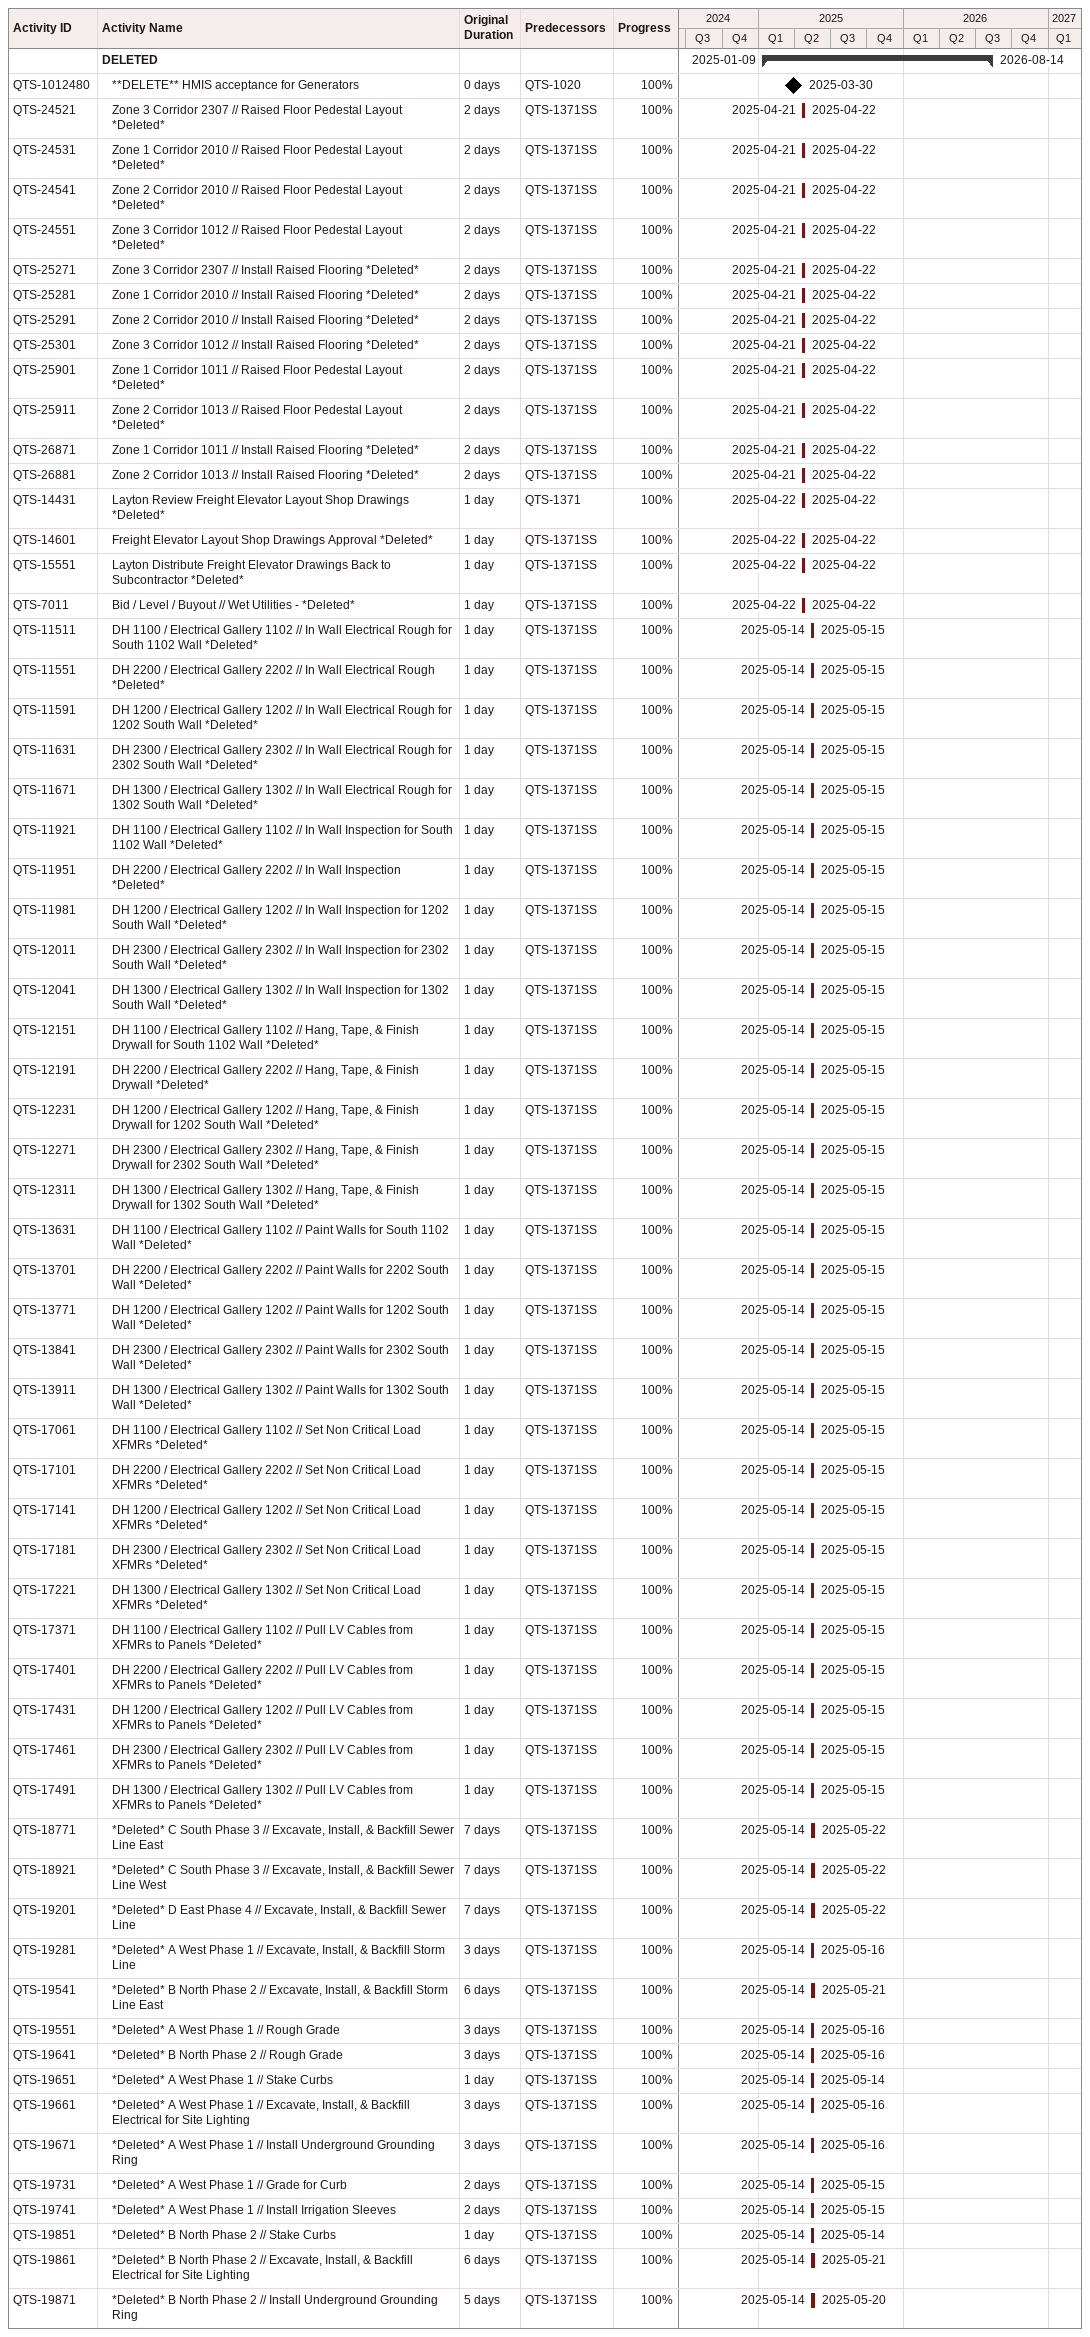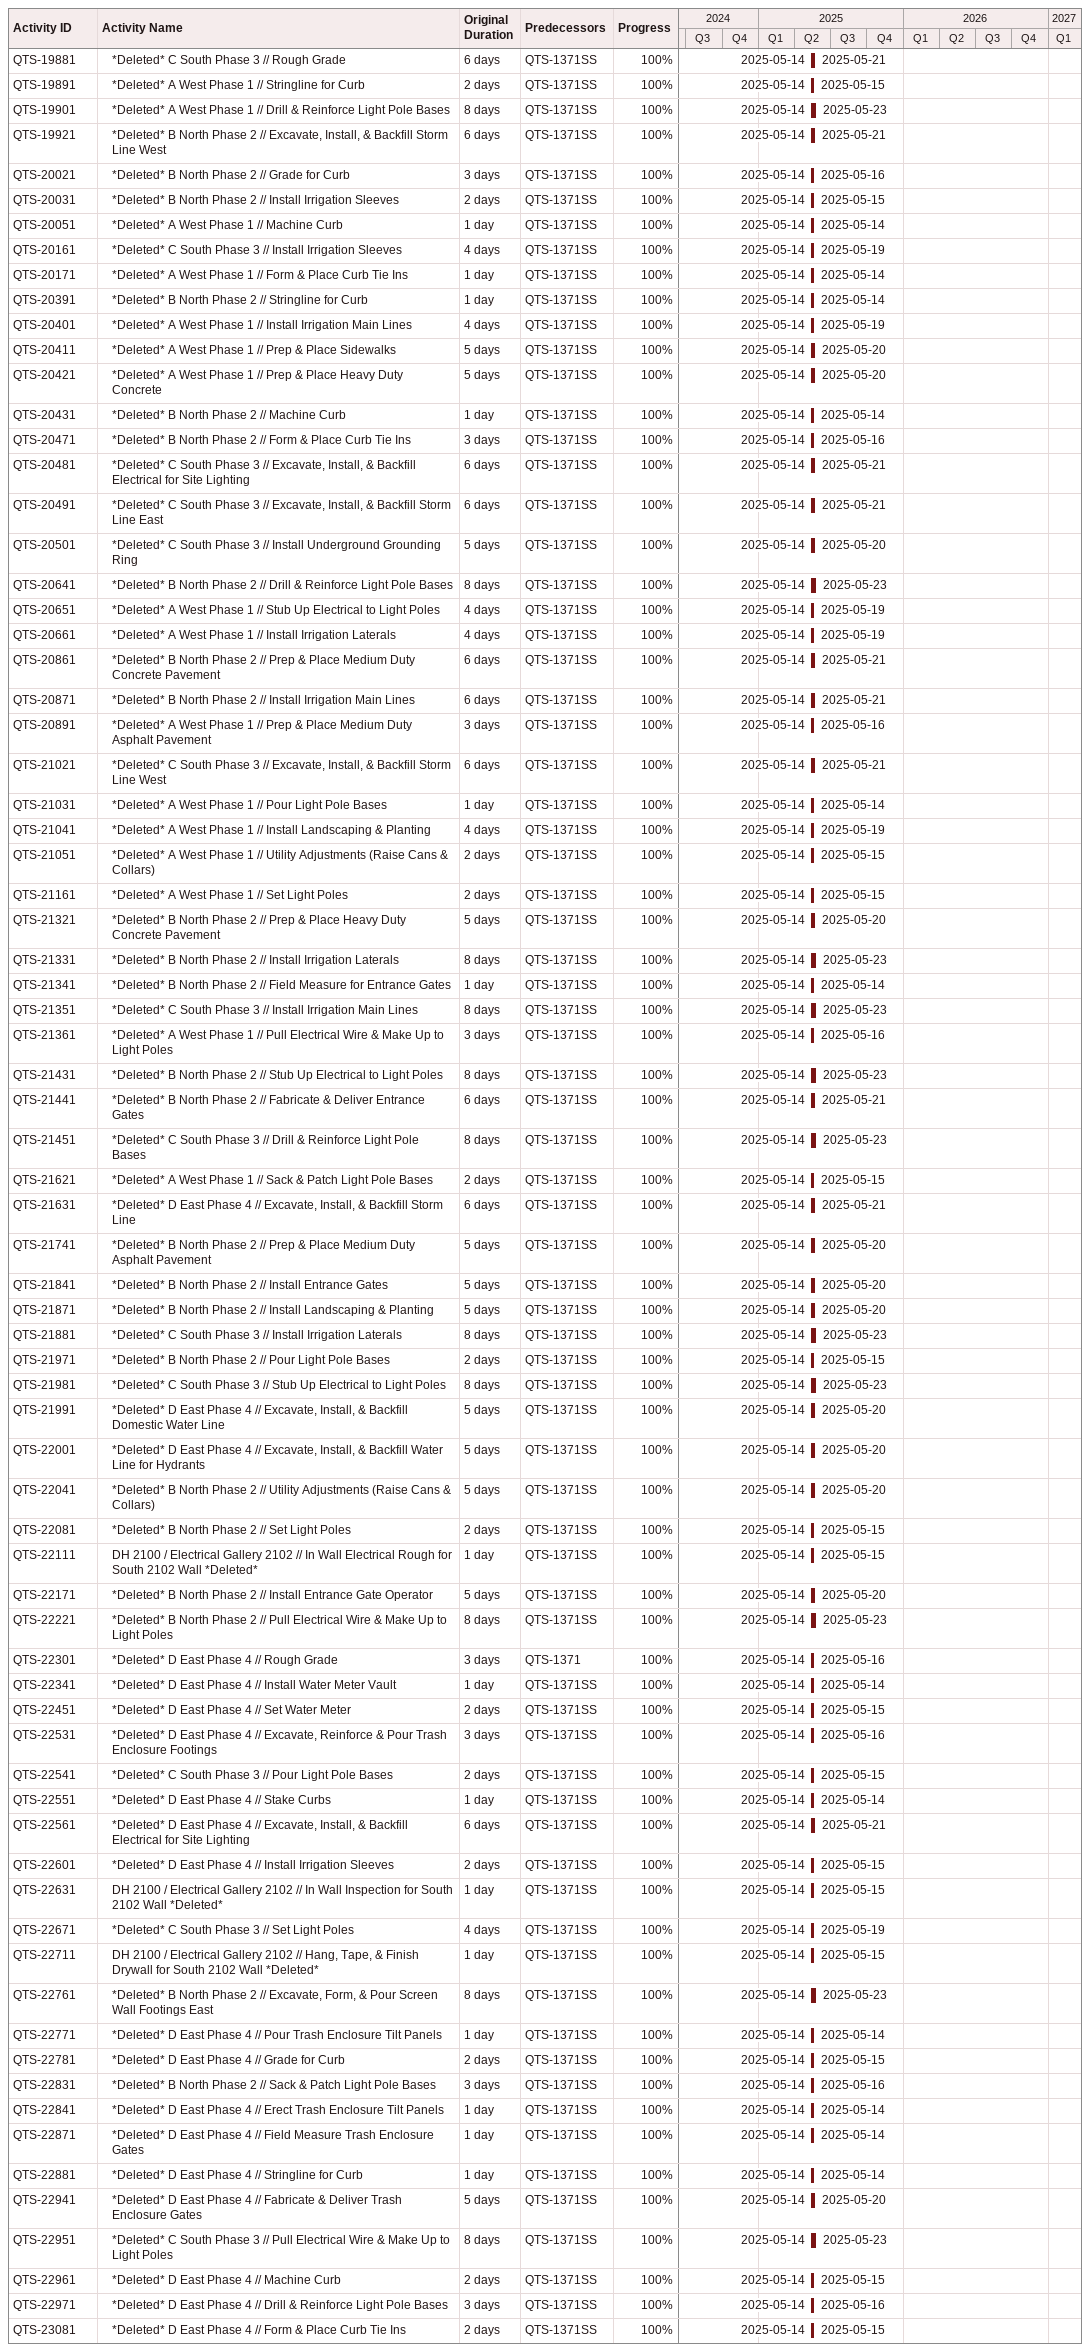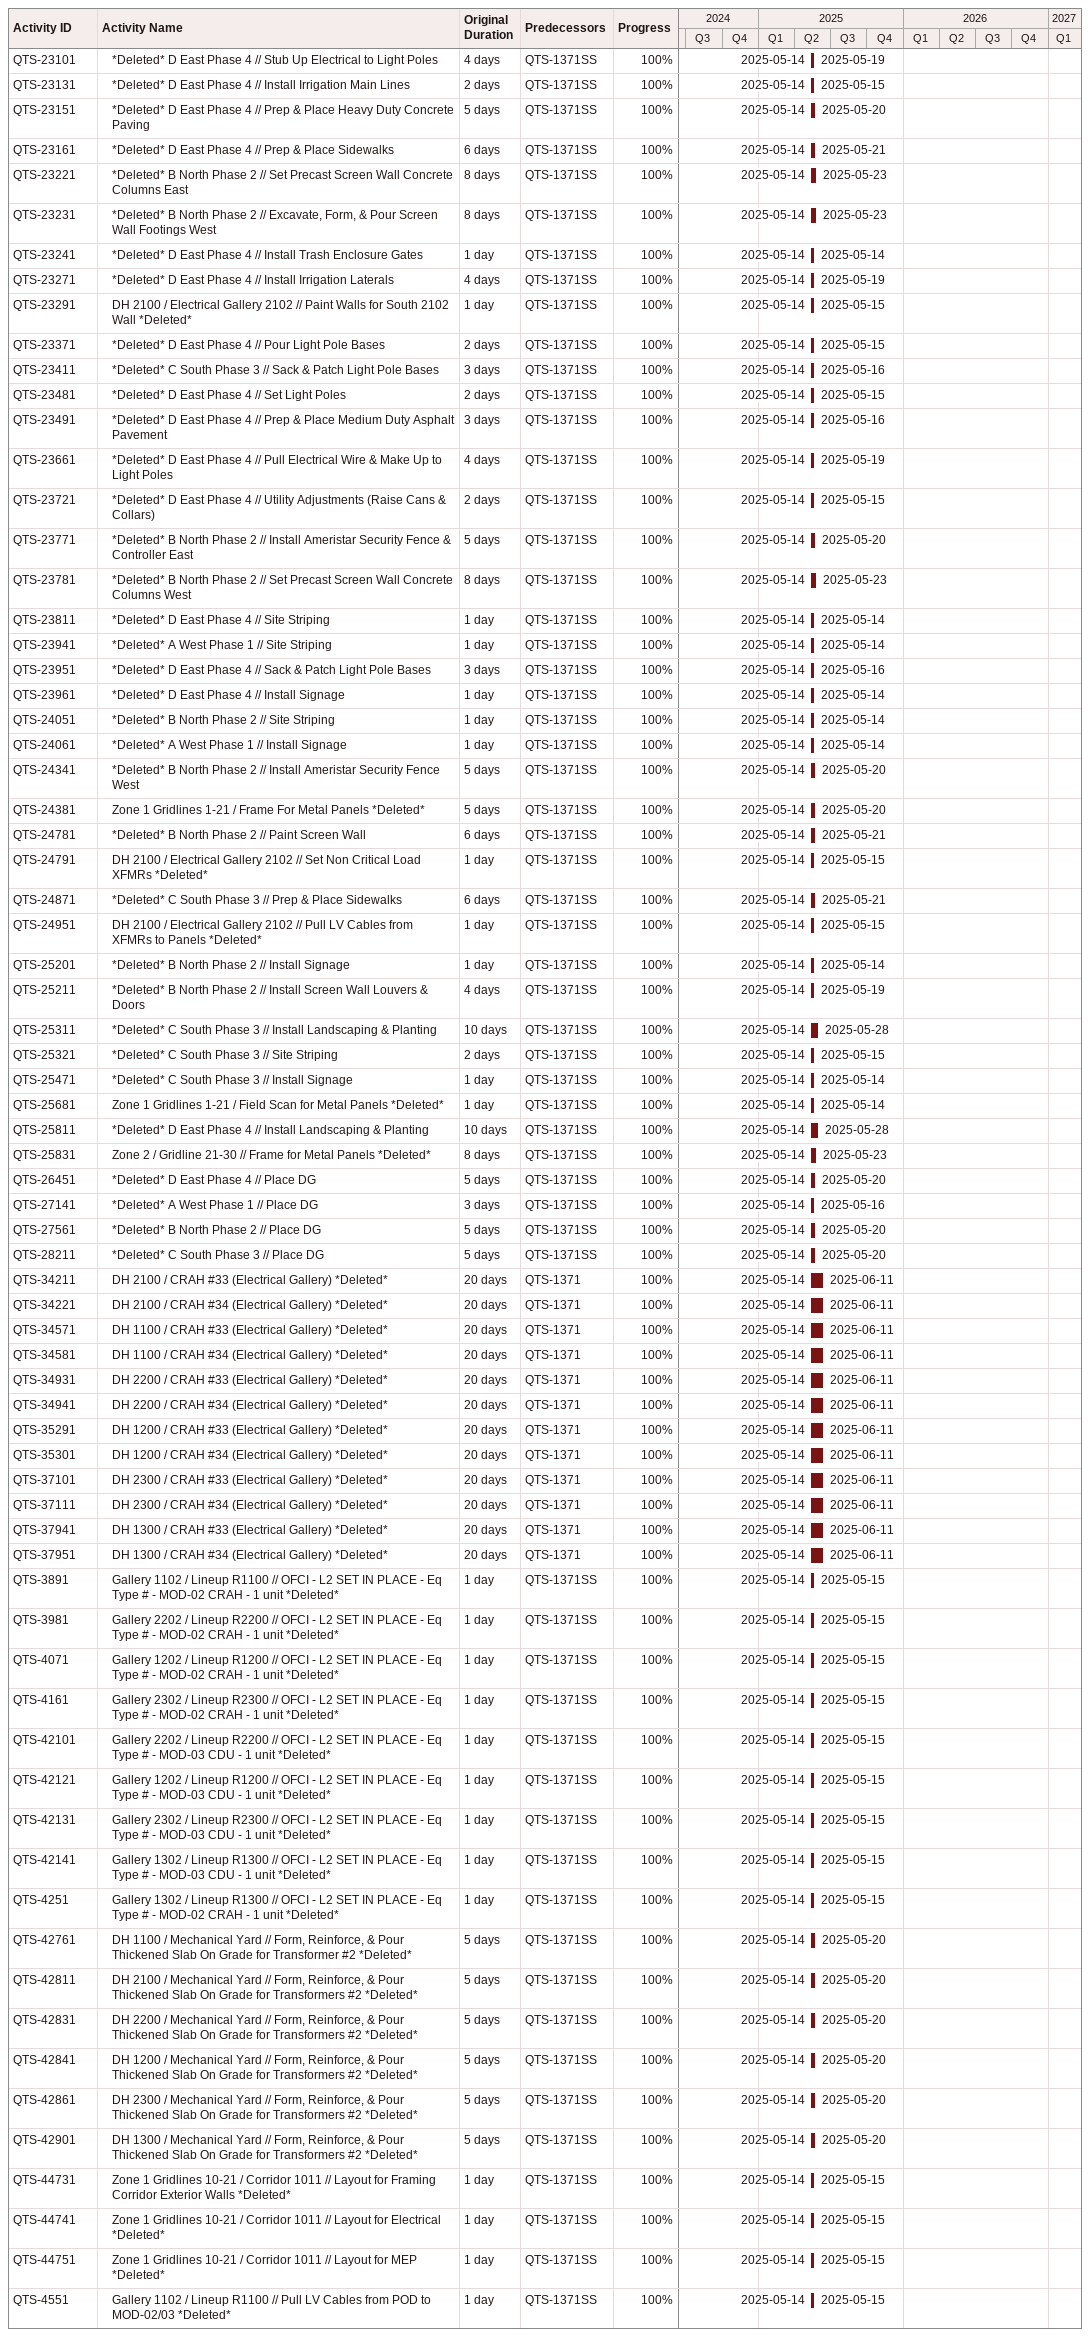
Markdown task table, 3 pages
| ID | Level | Task | Original duration | Start | Finish | Predecessors | % complete |
|---|---|---|---|---|---|---|---|
|  | 1 | **DELETED** |  | 2025-01-09 | 2026-08-14 |  |  |
| QTS-1012480 | 2 | **DELETE** HMIS acceptance for Generators | 0d | 2025-03-30 | 2025-03-30 | QTS-1020 | 100 |
| QTS-24521 | 2 | Zone 3 Corridor 2307 // Raised Floor Pedestal Layout *Deleted* | 2d | 2025-04-21 | 2025-04-22 | QTS-1371SS | 100 |
| QTS-24531 | 2 | Zone 1 Corridor 2010 // Raised Floor Pedestal Layout *Deleted* | 2d | 2025-04-21 | 2025-04-22 | QTS-1371SS | 100 |
| QTS-24541 | 2 | Zone 2 Corridor 2010 // Raised Floor Pedestal Layout *Deleted* | 2d | 2025-04-21 | 2025-04-22 | QTS-1371SS | 100 |
| QTS-24551 | 2 | Zone 3 Corridor 1012 // Raised Floor Pedestal Layout *Deleted* | 2d | 2025-04-21 | 2025-04-22 | QTS-1371SS | 100 |
| QTS-25271 | 2 | Zone 3 Corridor 2307 // Install Raised Flooring *Deleted* | 2d | 2025-04-21 | 2025-04-22 | QTS-1371SS | 100 |
| QTS-25281 | 2 | Zone 1 Corridor 2010 // Install Raised Flooring *Deleted* | 2d | 2025-04-21 | 2025-04-22 | QTS-1371SS | 100 |
| QTS-25291 | 2 | Zone 2 Corridor 2010 // Install Raised Flooring *Deleted* | 2d | 2025-04-21 | 2025-04-22 | QTS-1371SS | 100 |
| QTS-25301 | 2 | Zone 3 Corridor 1012 // Install Raised Flooring *Deleted* | 2d | 2025-04-21 | 2025-04-22 | QTS-1371SS | 100 |
| QTS-25901 | 2 | Zone 1 Corridor 1011 // Raised Floor Pedestal Layout *Deleted* | 2d | 2025-04-21 | 2025-04-22 | QTS-1371SS | 100 |
| QTS-25911 | 2 | Zone 2 Corridor 1013 // Raised Floor Pedestal Layout *Deleted* | 2d | 2025-04-21 | 2025-04-22 | QTS-1371SS | 100 |
| QTS-26871 | 2 | Zone 1 Corridor 1011 // Install Raised Flooring *Deleted* | 2d | 2025-04-21 | 2025-04-22 | QTS-1371SS | 100 |
| QTS-26881 | 2 | Zone 2 Corridor 1013 // Install Raised Flooring *Deleted* | 2d | 2025-04-21 | 2025-04-22 | QTS-1371SS | 100 |
| QTS-14431 | 2 | Layton Review Freight Elevator Layout Shop Drawings *Deleted* | 1d | 2025-04-22 | 2025-04-22 | QTS-1371 | 100 |
| QTS-14601 | 2 | Freight Elevator Layout Shop Drawings Approval *Deleted* | 1d | 2025-04-22 | 2025-04-22 | QTS-1371SS | 100 |
| QTS-15551 | 2 | Layton Distribute Freight Elevator Drawings Back to Subcontractor *Deleted* | 1d | 2025-04-22 | 2025-04-22 | QTS-1371SS | 100 |
| QTS-7011 | 2 | Bid / Level / Buyout // Wet Utilities - *Deleted* | 1d | 2025-04-22 | 2025-04-22 | QTS-1371SS | 100 |
| QTS-11511 | 2 | DH 1100 / Electrical Gallery 1102 // In Wall Electrical Rough for South 1102 Wall *Deleted* | 1d | 2025-05-14 | 2025-05-15 | QTS-1371SS | 100 |
| QTS-11551 | 2 | DH 2200 / Electrical Gallery 2202 // In Wall Electrical Rough *Deleted* | 1d | 2025-05-14 | 2025-05-15 | QTS-1371SS | 100 |
| QTS-11591 | 2 | DH 1200 / Electrical Gallery 1202 // In Wall Electrical Rough for 1202 South Wall *Deleted* | 1d | 2025-05-14 | 2025-05-15 | QTS-1371SS | 100 |
| QTS-11631 | 2 | DH 2300 / Electrical Gallery 2302 // In Wall Electrical Rough for 2302 South Wall *Deleted* | 1d | 2025-05-14 | 2025-05-15 | QTS-1371SS | 100 |
| QTS-11671 | 2 | DH 1300 / Electrical Gallery 1302 // In Wall Electrical Rough for 1302 South Wall *Deleted* | 1d | 2025-05-14 | 2025-05-15 | QTS-1371SS | 100 |
| QTS-11921 | 2 | DH 1100 / Electrical Gallery 1102 // In Wall Inspection for South 1102 Wall *Deleted* | 1d | 2025-05-14 | 2025-05-15 | QTS-1371SS | 100 |
| QTS-11951 | 2 | DH 2200 / Electrical Gallery 2202 // In Wall Inspection *Deleted* | 1d | 2025-05-14 | 2025-05-15 | QTS-1371SS | 100 |
| QTS-11981 | 2 | DH 1200 / Electrical Gallery 1202 // In Wall Inspection for 1202 South Wall *Deleted* | 1d | 2025-05-14 | 2025-05-15 | QTS-1371SS | 100 |
| QTS-12011 | 2 | DH 2300 / Electrical Gallery 2302 // In Wall Inspection for 2302 South Wall *Deleted* | 1d | 2025-05-14 | 2025-05-15 | QTS-1371SS | 100 |
| QTS-12041 | 2 | DH 1300 / Electrical Gallery 1302 // In Wall Inspection for 1302 South Wall *Deleted* | 1d | 2025-05-14 | 2025-05-15 | QTS-1371SS | 100 |
| QTS-12151 | 2 | DH 1100 / Electrical Gallery 1102 // Hang, Tape, & Finish Drywall for South 1102 Wall *Deleted* | 1d | 2025-05-14 | 2025-05-15 | QTS-1371SS | 100 |
| QTS-12191 | 2 | DH 2200 / Electrical Gallery 2202 // Hang, Tape, & Finish Drywall *Deleted* | 1d | 2025-05-14 | 2025-05-15 | QTS-1371SS | 100 |
| QTS-12231 | 2 | DH 1200 / Electrical Gallery 1202 // Hang, Tape, & Finish Drywall for 1202 South Wall *Deleted* | 1d | 2025-05-14 | 2025-05-15 | QTS-1371SS | 100 |
| QTS-12271 | 2 | DH 2300 / Electrical Gallery 2302 // Hang, Tape, & Finish Drywall for 2302 South Wall *Deleted* | 1d | 2025-05-14 | 2025-05-15 | QTS-1371SS | 100 |
| QTS-12311 | 2 | DH 1300 / Electrical Gallery 1302 // Hang, Tape, & Finish Drywall for 1302 South Wall *Deleted* | 1d | 2025-05-14 | 2025-05-15 | QTS-1371SS | 100 |
| QTS-13631 | 2 | DH 1100 / Electrical Gallery 1102 // Paint Walls for South 1102 Wall *Deleted* | 1d | 2025-05-14 | 2025-05-15 | QTS-1371SS | 100 |
| QTS-13701 | 2 | DH 2200 / Electrical Gallery 2202 // Paint Walls for 2202 South Wall *Deleted* | 1d | 2025-05-14 | 2025-05-15 | QTS-1371SS | 100 |
| QTS-13771 | 2 | DH 1200 / Electrical Gallery 1202 // Paint Walls for 1202 South Wall *Deleted* | 1d | 2025-05-14 | 2025-05-15 | QTS-1371SS | 100 |
| QTS-13841 | 2 | DH 2300 / Electrical Gallery 2302 // Paint Walls for 2302 South Wall *Deleted* | 1d | 2025-05-14 | 2025-05-15 | QTS-1371SS | 100 |
| QTS-13911 | 2 | DH 1300 / Electrical Gallery 1302 // Paint Walls for 1302 South Wall *Deleted* | 1d | 2025-05-14 | 2025-05-15 | QTS-1371SS | 100 |
| QTS-17061 | 2 | DH 1100 / Electrical Gallery 1102 // Set Non Critical Load XFMRs *Deleted* | 1d | 2025-05-14 | 2025-05-15 | QTS-1371SS | 100 |
| QTS-17101 | 2 | DH 2200 / Electrical Gallery 2202 // Set Non Critical Load XFMRs *Deleted* | 1d | 2025-05-14 | 2025-05-15 | QTS-1371SS | 100 |
| QTS-17141 | 2 | DH 1200 / Electrical Gallery 1202 // Set Non Critical Load XFMRs *Deleted* | 1d | 2025-05-14 | 2025-05-15 | QTS-1371SS | 100 |
| QTS-17181 | 2 | DH 2300 / Electrical Gallery 2302 // Set Non Critical Load XFMRs *Deleted* | 1d | 2025-05-14 | 2025-05-15 | QTS-1371SS | 100 |
| QTS-17221 | 2 | DH 1300 / Electrical Gallery 1302 // Set Non Critical Load XFMRs *Deleted* | 1d | 2025-05-14 | 2025-05-15 | QTS-1371SS | 100 |
| QTS-17371 | 2 | DH 1100 / Electrical Gallery 1102 // Pull LV Cables from XFMRs to Panels *Deleted* | 1d | 2025-05-14 | 2025-05-15 | QTS-1371SS | 100 |
| QTS-17401 | 2 | DH 2200 / Electrical Gallery 2202 // Pull LV Cables from XFMRs to Panels *Deleted* | 1d | 2025-05-14 | 2025-05-15 | QTS-1371SS | 100 |
| QTS-17431 | 2 | DH 1200 / Electrical Gallery 1202 // Pull LV Cables from XFMRs to Panels *Deleted* | 1d | 2025-05-14 | 2025-05-15 | QTS-1371SS | 100 |
| QTS-17461 | 2 | DH 2300 / Electrical Gallery 2302 // Pull LV Cables from XFMRs to Panels *Deleted* | 1d | 2025-05-14 | 2025-05-15 | QTS-1371SS | 100 |
| QTS-17491 | 2 | DH 1300 / Electrical Gallery 1302 // Pull LV Cables from XFMRs to Panels *Deleted* | 1d | 2025-05-14 | 2025-05-15 | QTS-1371SS | 100 |
| QTS-18771 | 2 | *Deleted* C South Phase 3 // Excavate, Install, & Backfill Sewer Line East | 7d | 2025-05-14 | 2025-05-22 | QTS-1371SS | 100 |
| QTS-18921 | 2 | *Deleted* C South Phase 3 // Excavate, Install, & Backfill Sewer Line West | 7d | 2025-05-14 | 2025-05-22 | QTS-1371SS | 100 |
| QTS-19201 | 2 | *Deleted* D East Phase 4 // Excavate, Install, & Backfill Sewer Line | 7d | 2025-05-14 | 2025-05-22 | QTS-1371SS | 100 |
| QTS-19281 | 2 | *Deleted* A West Phase 1 // Excavate, Install, & Backfill Storm Line | 3d | 2025-05-14 | 2025-05-16 | QTS-1371SS | 100 |
| QTS-19541 | 2 | *Deleted* B North Phase 2 // Excavate, Install, & Backfill Storm Line East | 6d | 2025-05-14 | 2025-05-21 | QTS-1371SS | 100 |
| QTS-19551 | 2 | *Deleted* A West Phase 1 // Rough Grade | 3d | 2025-05-14 | 2025-05-16 | QTS-1371SS | 100 |
| QTS-19641 | 2 | *Deleted* B North Phase 2 // Rough Grade | 3d | 2025-05-14 | 2025-05-16 | QTS-1371SS | 100 |
| QTS-19651 | 2 | *Deleted* A West Phase 1 // Stake Curbs | 1d | 2025-05-14 | 2025-05-14 | QTS-1371SS | 100 |
| QTS-19661 | 2 | *Deleted* A West Phase 1 // Excavate, Install, & Backfill Electrical for Site Lighting | 3d | 2025-05-14 | 2025-05-16 | QTS-1371SS | 100 |
| QTS-19671 | 2 | *Deleted* A West Phase 1 // Install Underground Grounding Ring | 3d | 2025-05-14 | 2025-05-16 | QTS-1371SS | 100 |
| QTS-19731 | 2 | *Deleted* A West Phase 1 // Grade for Curb | 2d | 2025-05-14 | 2025-05-15 | QTS-1371SS | 100 |
| QTS-19741 | 2 | *Deleted* A West Phase 1 // Install Irrigation Sleeves | 2d | 2025-05-14 | 2025-05-15 | QTS-1371SS | 100 |
| QTS-19851 | 2 | *Deleted* B North Phase 2 // Stake Curbs | 1d | 2025-05-14 | 2025-05-14 | QTS-1371SS | 100 |
| QTS-19861 | 2 | *Deleted* B North Phase 2 // Excavate, Install, & Backfill Electrical for Site Lighting | 6d | 2025-05-14 | 2025-05-21 | QTS-1371SS | 100 |
| QTS-19871 | 2 | *Deleted* B North Phase 2 // Install Underground Grounding Ring | 5d | 2025-05-14 | 2025-05-20 | QTS-1371SS | 100 |
| QTS-19881 | 2 | *Deleted* C South Phase 3 // Rough Grade | 6d | 2025-05-14 | 2025-05-21 | QTS-1371SS | 100 |
| QTS-19891 | 2 | *Deleted* A West Phase 1 // Stringline for Curb | 2d | 2025-05-14 | 2025-05-15 | QTS-1371SS | 100 |
| QTS-19901 | 2 | *Deleted* A West Phase 1 // Drill & Reinforce Light Pole Bases | 8d | 2025-05-14 | 2025-05-23 | QTS-1371SS | 100 |
| QTS-19921 | 2 | *Deleted* B North Phase 2 // Excavate, Install, & Backfill Storm Line West | 6d | 2025-05-14 | 2025-05-21 | QTS-1371SS | 100 |
| QTS-20021 | 2 | *Deleted* B North Phase 2 // Grade for Curb | 3d | 2025-05-14 | 2025-05-16 | QTS-1371SS | 100 |
| QTS-20031 | 2 | *Deleted* B North Phase 2 // Install Irrigation Sleeves | 2d | 2025-05-14 | 2025-05-15 | QTS-1371SS | 100 |
| QTS-20051 | 2 | *Deleted* A West Phase 1 // Machine Curb | 1d | 2025-05-14 | 2025-05-14 | QTS-1371SS | 100 |
| QTS-20161 | 2 | *Deleted* C South Phase 3 // Install Irrigation Sleeves | 4d | 2025-05-14 | 2025-05-19 | QTS-1371SS | 100 |
| QTS-20171 | 2 | *Deleted* A West Phase 1 // Form & Place Curb Tie Ins | 1d | 2025-05-14 | 2025-05-14 | QTS-1371SS | 100 |
| QTS-20391 | 2 | *Deleted* B North Phase 2 // Stringline for Curb | 1d | 2025-05-14 | 2025-05-14 | QTS-1371SS | 100 |
| QTS-20401 | 2 | *Deleted* A West Phase 1 // Install Irrigation Main Lines | 4d | 2025-05-14 | 2025-05-19 | QTS-1371SS | 100 |
| QTS-20411 | 2 | *Deleted* A West Phase 1 // Prep & Place Sidewalks | 5d | 2025-05-14 | 2025-05-20 | QTS-1371SS | 100 |
| QTS-20421 | 2 | *Deleted* A West Phase 1 // Prep & Place Heavy Duty Concrete | 5d | 2025-05-14 | 2025-05-20 | QTS-1371SS | 100 |
| QTS-20431 | 2 | *Deleted* B North Phase 2 // Machine Curb | 1d | 2025-05-14 | 2025-05-14 | QTS-1371SS | 100 |
| QTS-20471 | 2 | *Deleted* B North Phase 2 // Form & Place Curb Tie Ins | 3d | 2025-05-14 | 2025-05-16 | QTS-1371SS | 100 |
| QTS-20481 | 2 | *Deleted* C South Phase 3 // Excavate, Install, & Backfill Electrical for Site Lighting | 6d | 2025-05-14 | 2025-05-21 | QTS-1371SS | 100 |
| QTS-20491 | 2 | *Deleted* C South Phase 3 // Excavate, Install, & Backfill Storm Line East | 6d | 2025-05-14 | 2025-05-21 | QTS-1371SS | 100 |
| QTS-20501 | 2 | *Deleted* C South Phase 3 // Install Underground Grounding Ring | 5d | 2025-05-14 | 2025-05-20 | QTS-1371SS | 100 |
| QTS-20641 | 2 | *Deleted* B North Phase 2 // Drill & Reinforce Light Pole Bases | 8d | 2025-05-14 | 2025-05-23 | QTS-1371SS | 100 |
| QTS-20651 | 2 | *Deleted* A West Phase 1 // Stub Up Electrical to Light Poles | 4d | 2025-05-14 | 2025-05-19 | QTS-1371SS | 100 |
| QTS-20661 | 2 | *Deleted* A West Phase 1 // Install Irrigation Laterals | 4d | 2025-05-14 | 2025-05-19 | QTS-1371SS | 100 |
| QTS-20861 | 2 | *Deleted* B North Phase 2 // Prep & Place Medium Duty Concrete Pavement | 6d | 2025-05-14 | 2025-05-21 | QTS-1371SS | 100 |
| QTS-20871 | 2 | *Deleted* B North Phase 2 // Install Irrigation Main Lines | 6d | 2025-05-14 | 2025-05-21 | QTS-1371SS | 100 |
| QTS-20891 | 2 | *Deleted* A West Phase 1 // Prep & Place Medium Duty Asphalt Pavement | 3d | 2025-05-14 | 2025-05-16 | QTS-1371SS | 100 |
| QTS-21021 | 2 | *Deleted* C South Phase 3 // Excavate, Install, & Backfill Storm Line West | 6d | 2025-05-14 | 2025-05-21 | QTS-1371SS | 100 |
| QTS-21031 | 2 | *Deleted* A West Phase 1 // Pour Light Pole Bases | 1d | 2025-05-14 | 2025-05-14 | QTS-1371SS | 100 |
| QTS-21041 | 2 | *Deleted* A West Phase 1 // Install Landscaping & Planting | 4d | 2025-05-14 | 2025-05-19 | QTS-1371SS | 100 |
| QTS-21051 | 2 | *Deleted* A West Phase 1 // Utility Adjustments (Raise Cans & Collars) | 2d | 2025-05-14 | 2025-05-15 | QTS-1371SS | 100 |
| QTS-21161 | 2 | *Deleted* A West Phase 1 // Set Light Poles | 2d | 2025-05-14 | 2025-05-15 | QTS-1371SS | 100 |
| QTS-21321 | 2 | *Deleted* B North Phase 2 // Prep & Place Heavy Duty Concrete Pavement | 5d | 2025-05-14 | 2025-05-20 | QTS-1371SS | 100 |
| QTS-21331 | 2 | *Deleted* B North Phase 2 // Install Irrigation Laterals | 8d | 2025-05-14 | 2025-05-23 | QTS-1371SS | 100 |
| QTS-21341 | 2 | *Deleted* B North Phase 2 // Field Measure for Entrance Gates | 1d | 2025-05-14 | 2025-05-14 | QTS-1371SS | 100 |
| QTS-21351 | 2 | *Deleted* C South Phase 3 // Install Irrigation Main Lines | 8d | 2025-05-14 | 2025-05-23 | QTS-1371SS | 100 |
| QTS-21361 | 2 | *Deleted* A West Phase 1 // Pull Electrical Wire & Make Up to Light Poles | 3d | 2025-05-14 | 2025-05-16 | QTS-1371SS | 100 |
| QTS-21431 | 2 | *Deleted* B North Phase 2 // Stub Up Electrical to Light Poles | 8d | 2025-05-14 | 2025-05-23 | QTS-1371SS | 100 |
| QTS-21441 | 2 | *Deleted* B North Phase 2 // Fabricate & Deliver Entrance Gates | 6d | 2025-05-14 | 2025-05-21 | QTS-1371SS | 100 |
| QTS-21451 | 2 | *Deleted* C South Phase 3 // Drill & Reinforce Light Pole Bases | 8d | 2025-05-14 | 2025-05-23 | QTS-1371SS | 100 |
| QTS-21621 | 2 | *Deleted* A West Phase 1 // Sack & Patch Light Pole Bases | 2d | 2025-05-14 | 2025-05-15 | QTS-1371SS | 100 |
| QTS-21631 | 2 | *Deleted* D East Phase 4 // Excavate, Install, & Backfill Storm Line | 6d | 2025-05-14 | 2025-05-21 | QTS-1371SS | 100 |
| QTS-21741 | 2 | *Deleted* B North Phase 2 // Prep & Place Medium Duty Asphalt Pavement | 5d | 2025-05-14 | 2025-05-20 | QTS-1371SS | 100 |
| QTS-21841 | 2 | *Deleted* B North Phase 2 // Install Entrance Gates | 5d | 2025-05-14 | 2025-05-20 | QTS-1371SS | 100 |
| QTS-21871 | 2 | *Deleted* B North Phase 2 // Install Landscaping & Planting | 5d | 2025-05-14 | 2025-05-20 | QTS-1371SS | 100 |
| QTS-21881 | 2 | *Deleted* C South Phase 3 // Install Irrigation Laterals | 8d | 2025-05-14 | 2025-05-23 | QTS-1371SS | 100 |
| QTS-21971 | 2 | *Deleted* B North Phase 2 // Pour Light Pole Bases | 2d | 2025-05-14 | 2025-05-15 | QTS-1371SS | 100 |
| QTS-21981 | 2 | *Deleted* C South Phase 3 // Stub Up Electrical to Light Poles | 8d | 2025-05-14 | 2025-05-23 | QTS-1371SS | 100 |
| QTS-21991 | 2 | *Deleted* D East Phase 4 // Excavate, Install, & Backfill Domestic Water Line | 5d | 2025-05-14 | 2025-05-20 | QTS-1371SS | 100 |
| QTS-22001 | 2 | *Deleted* D East Phase 4 // Excavate, Install, & Backfill Water Line for Hydrants | 5d | 2025-05-14 | 2025-05-20 | QTS-1371SS | 100 |
| QTS-22041 | 2 | *Deleted* B North Phase 2 // Utility Adjustments (Raise Cans & Collars) | 5d | 2025-05-14 | 2025-05-20 | QTS-1371SS | 100 |
| QTS-22081 | 2 | *Deleted* B North Phase 2 // Set Light Poles | 2d | 2025-05-14 | 2025-05-15 | QTS-1371SS | 100 |
| QTS-22111 | 2 | DH 2100 / Electrical Gallery 2102 // In Wall Electrical Rough for South 2102 Wall *Deleted* | 1d | 2025-05-14 | 2025-05-15 | QTS-1371SS | 100 |
| QTS-22171 | 2 | *Deleted* B North Phase 2 // Install Entrance Gate Operator | 5d | 2025-05-14 | 2025-05-20 | QTS-1371SS | 100 |
| QTS-22221 | 2 | *Deleted* B North Phase 2 // Pull Electrical Wire & Make Up to Light Poles | 8d | 2025-05-14 | 2025-05-23 | QTS-1371SS | 100 |
| QTS-22301 | 2 | *Deleted* D East Phase 4 // Rough Grade | 3d | 2025-05-14 | 2025-05-16 | QTS-1371 | 100 |
| QTS-22341 | 2 | *Deleted* D East Phase 4 // Install Water Meter Vault | 1d | 2025-05-14 | 2025-05-14 | QTS-1371SS | 100 |
| QTS-22451 | 2 | *Deleted* D East Phase 4 // Set Water Meter | 2d | 2025-05-14 | 2025-05-15 | QTS-1371SS | 100 |
| QTS-22531 | 2 | *Deleted* D East Phase 4 // Excavate, Reinforce & Pour Trash Enclosure Footings | 3d | 2025-05-14 | 2025-05-16 | QTS-1371SS | 100 |
| QTS-22541 | 2 | *Deleted* C South Phase 3 // Pour Light Pole Bases | 2d | 2025-05-14 | 2025-05-15 | QTS-1371SS | 100 |
| QTS-22551 | 2 | *Deleted* D East Phase 4 // Stake Curbs | 1d | 2025-05-14 | 2025-05-14 | QTS-1371SS | 100 |
| QTS-22561 | 2 | *Deleted* D East Phase 4 // Excavate, Install, & Backfill Electrical for Site Lighting | 6d | 2025-05-14 | 2025-05-21 | QTS-1371SS | 100 |
| QTS-22601 | 2 | *Deleted* D East Phase 4 // Install Irrigation Sleeves | 2d | 2025-05-14 | 2025-05-15 | QTS-1371SS | 100 |
| QTS-22631 | 2 | DH 2100 / Electrical Gallery 2102 // In Wall Inspection for South 2102 Wall *Deleted* | 1d | 2025-05-14 | 2025-05-15 | QTS-1371SS | 100 |
| QTS-22671 | 2 | *Deleted* C South Phase 3 // Set Light Poles | 4d | 2025-05-14 | 2025-05-19 | QTS-1371SS | 100 |
| QTS-22711 | 2 | DH 2100 / Electrical Gallery 2102 // Hang, Tape, & Finish Drywall for South 2102 Wall *Deleted* | 1d | 2025-05-14 | 2025-05-15 | QTS-1371SS | 100 |
| QTS-22761 | 2 | *Deleted* B North Phase 2 // Excavate, Form, & Pour Screen Wall Footings East | 8d | 2025-05-14 | 2025-05-23 | QTS-1371SS | 100 |
| QTS-22771 | 2 | *Deleted* D East Phase 4 // Pour Trash Enclosure Tilt Panels | 1d | 2025-05-14 | 2025-05-14 | QTS-1371SS | 100 |
| QTS-22781 | 2 | *Deleted* D East Phase 4 // Grade for Curb | 2d | 2025-05-14 | 2025-05-15 | QTS-1371SS | 100 |
| QTS-22831 | 2 | *Deleted* B North Phase 2 // Sack & Patch Light Pole Bases | 3d | 2025-05-14 | 2025-05-16 | QTS-1371SS | 100 |
| QTS-22841 | 2 | *Deleted* D East Phase 4 // Erect Trash Enclosure Tilt Panels | 1d | 2025-05-14 | 2025-05-14 | QTS-1371SS | 100 |
| QTS-22871 | 2 | *Deleted* D East Phase 4 // Field Measure Trash Enclosure Gates | 1d | 2025-05-14 | 2025-05-14 | QTS-1371SS | 100 |
| QTS-22881 | 2 | *Deleted* D East Phase 4 // Stringline for Curb | 1d | 2025-05-14 | 2025-05-14 | QTS-1371SS | 100 |
| QTS-22941 | 2 | *Deleted* D East Phase 4 // Fabricate & Deliver Trash Enclosure Gates | 5d | 2025-05-14 | 2025-05-20 | QTS-1371SS | 100 |
| QTS-22951 | 2 | *Deleted* C South Phase 3 // Pull Electrical Wire & Make Up to Light Poles | 8d | 2025-05-14 | 2025-05-23 | QTS-1371SS | 100 |
| QTS-22961 | 2 | *Deleted* D East Phase 4 // Machine Curb | 2d | 2025-05-14 | 2025-05-15 | QTS-1371SS | 100 |
| QTS-22971 | 2 | *Deleted* D East Phase 4 // Drill & Reinforce Light Pole Bases | 3d | 2025-05-14 | 2025-05-16 | QTS-1371SS | 100 |
| QTS-23081 | 2 | *Deleted* D East Phase 4 // Form & Place Curb Tie Ins | 2d | 2025-05-14 | 2025-05-15 | QTS-1371SS | 100 |
| QTS-23101 | 2 | *Deleted* D East Phase 4 // Stub Up Electrical to Light Poles | 4d | 2025-05-14 | 2025-05-19 | QTS-1371SS | 100 |
| QTS-23131 | 2 | *Deleted* D East Phase 4 // Install Irrigation Main Lines | 2d | 2025-05-14 | 2025-05-15 | QTS-1371SS | 100 |
| QTS-23151 | 2 | *Deleted* D East Phase 4 // Prep & Place Heavy Duty Concrete Paving | 5d | 2025-05-14 | 2025-05-20 | QTS-1371SS | 100 |
| QTS-23161 | 2 | *Deleted* D East Phase 4 // Prep & Place Sidewalks | 6d | 2025-05-14 | 2025-05-21 | QTS-1371SS | 100 |
| QTS-23221 | 2 | *Deleted* B North Phase 2 // Set Precast Screen Wall Concrete Columns East | 8d | 2025-05-14 | 2025-05-23 | QTS-1371SS | 100 |
| QTS-23231 | 2 | *Deleted* B North Phase 2 // Excavate, Form, & Pour Screen Wall Footings West | 8d | 2025-05-14 | 2025-05-23 | QTS-1371SS | 100 |
| QTS-23241 | 2 | *Deleted* D East Phase 4 // Install Trash Enclosure Gates | 1d | 2025-05-14 | 2025-05-14 | QTS-1371SS | 100 |
| QTS-23271 | 2 | *Deleted* D East Phase 4 // Install Irrigation Laterals | 4d | 2025-05-14 | 2025-05-19 | QTS-1371SS | 100 |
| QTS-23291 | 2 | DH 2100 / Electrical Gallery 2102 // Paint Walls for South 2102 Wall *Deleted* | 1d | 2025-05-14 | 2025-05-15 | QTS-1371SS | 100 |
| QTS-23371 | 2 | *Deleted* D East Phase 4 // Pour Light Pole Bases | 2d | 2025-05-14 | 2025-05-15 | QTS-1371SS | 100 |
| QTS-23411 | 2 | *Deleted* C South Phase 3 // Sack & Patch Light Pole Bases | 3d | 2025-05-14 | 2025-05-16 | QTS-1371SS | 100 |
| QTS-23481 | 2 | *Deleted* D East Phase 4 // Set Light Poles | 2d | 2025-05-14 | 2025-05-15 | QTS-1371SS | 100 |
| QTS-23491 | 2 | *Deleted* D East Phase 4 // Prep & Place Medium Duty Asphalt Pavement | 3d | 2025-05-14 | 2025-05-16 | QTS-1371SS | 100 |
| QTS-23661 | 2 | *Deleted* D East Phase 4 // Pull Electrical Wire & Make Up to Light Poles | 4d | 2025-05-14 | 2025-05-19 | QTS-1371SS | 100 |
| QTS-23721 | 2 | *Deleted* D East Phase 4 // Utility Adjustments (Raise Cans & Collars) | 2d | 2025-05-14 | 2025-05-15 | QTS-1371SS | 100 |
| QTS-23771 | 2 | *Deleted* B North Phase 2 // Install Ameristar Security Fence & Controller East | 5d | 2025-05-14 | 2025-05-20 | QTS-1371SS | 100 |
| QTS-23781 | 2 | *Deleted* B North Phase 2 // Set Precast Screen Wall Concrete Columns West | 8d | 2025-05-14 | 2025-05-23 | QTS-1371SS | 100 |
| QTS-23811 | 2 | *Deleted* D East Phase 4 // Site Striping | 1d | 2025-05-14 | 2025-05-14 | QTS-1371SS | 100 |
| QTS-23941 | 2 | *Deleted* A West Phase 1 // Site Striping | 1d | 2025-05-14 | 2025-05-14 | QTS-1371SS | 100 |
| QTS-23951 | 2 | *Deleted* D East Phase 4 // Sack & Patch Light Pole Bases | 3d | 2025-05-14 | 2025-05-16 | QTS-1371SS | 100 |
| QTS-23961 | 2 | *Deleted* D East Phase 4 // Install Signage | 1d | 2025-05-14 | 2025-05-14 | QTS-1371SS | 100 |
| QTS-24051 | 2 | *Deleted* B North Phase 2 // Site Striping | 1d | 2025-05-14 | 2025-05-14 | QTS-1371SS | 100 |
| QTS-24061 | 2 | *Deleted* A West Phase 1 // Install Signage | 1d | 2025-05-14 | 2025-05-14 | QTS-1371SS | 100 |
| QTS-24341 | 2 | *Deleted* B North Phase 2 // Install Ameristar Security Fence West | 5d | 2025-05-14 | 2025-05-20 | QTS-1371SS | 100 |
| QTS-24381 | 2 | Zone 1 Gridlines 1-21 / Frame For Metal Panels *Deleted* | 5d | 2025-05-14 | 2025-05-20 | QTS-1371SS | 100 |
| QTS-24781 | 2 | *Deleted* B North Phase 2 // Paint Screen Wall | 6d | 2025-05-14 | 2025-05-21 | QTS-1371SS | 100 |
| QTS-24791 | 2 | DH 2100 / Electrical Gallery 2102 // Set Non Critical Load XFMRs *Deleted* | 1d | 2025-05-14 | 2025-05-15 | QTS-1371SS | 100 |
| QTS-24871 | 2 | *Deleted* C South Phase 3 // Prep & Place Sidewalks | 6d | 2025-05-14 | 2025-05-21 | QTS-1371SS | 100 |
| QTS-24951 | 2 | DH 2100 / Electrical Gallery 2102 // Pull LV Cables from XFMRs to Panels *Deleted* | 1d | 2025-05-14 | 2025-05-15 | QTS-1371SS | 100 |
| QTS-25201 | 2 | *Deleted* B North Phase 2 // Install Signage | 1d | 2025-05-14 | 2025-05-14 | QTS-1371SS | 100 |
| QTS-25211 | 2 | *Deleted* B North Phase 2 // Install Screen Wall Louvers & Doors | 4d | 2025-05-14 | 2025-05-19 | QTS-1371SS | 100 |
| QTS-25311 | 2 | *Deleted* C South Phase 3 // Install Landscaping & Planting | 10d | 2025-05-14 | 2025-05-28 | QTS-1371SS | 100 |
| QTS-25321 | 2 | *Deleted* C South Phase 3 // Site Striping | 2d | 2025-05-14 | 2025-05-15 | QTS-1371SS | 100 |
| QTS-25471 | 2 | *Deleted* C South Phase 3 // Install Signage | 1d | 2025-05-14 | 2025-05-14 | QTS-1371SS | 100 |
| QTS-25681 | 2 | Zone 1 Gridlines 1-21 / Field Scan for Metal Panels *Deleted* | 1d | 2025-05-14 | 2025-05-14 | QTS-1371SS | 100 |
| QTS-25811 | 2 | *Deleted* D East Phase 4 // Install Landscaping & Planting | 10d | 2025-05-14 | 2025-05-28 | QTS-1371SS | 100 |
| QTS-25831 | 2 | Zone 2 / Gridline 21-30 // Frame for Metal Panels *Deleted* | 8d | 2025-05-14 | 2025-05-23 | QTS-1371SS | 100 |
| QTS-26451 | 2 | *Deleted* D East Phase 4 // Place DG | 5d | 2025-05-14 | 2025-05-20 | QTS-1371SS | 100 |
| QTS-27141 | 2 | *Deleted* A West Phase 1 // Place DG | 3d | 2025-05-14 | 2025-05-16 | QTS-1371SS | 100 |
| QTS-27561 | 2 | *Deleted* B North Phase 2 // Place DG | 5d | 2025-05-14 | 2025-05-20 | QTS-1371SS | 100 |
| QTS-28211 | 2 | *Deleted* C South Phase 3 // Place DG | 5d | 2025-05-14 | 2025-05-20 | QTS-1371SS | 100 |
| QTS-34211 | 2 | DH 2100 / CRAH #33 (Electrical Gallery) *Deleted* | 20d | 2025-05-14 | 2025-06-11 | QTS-1371 | 100 |
| QTS-34221 | 2 | DH 2100 / CRAH #34 (Electrical Gallery) *Deleted* | 20d | 2025-05-14 | 2025-06-11 | QTS-1371 | 100 |
| QTS-34571 | 2 | DH 1100 / CRAH #33 (Electrical Gallery) *Deleted* | 20d | 2025-05-14 | 2025-06-11 | QTS-1371 | 100 |
| QTS-34581 | 2 | DH 1100 / CRAH #34 (Electrical Gallery) *Deleted* | 20d | 2025-05-14 | 2025-06-11 | QTS-1371 | 100 |
| QTS-34931 | 2 | DH 2200 / CRAH #33 (Electrical Gallery) *Deleted* | 20d | 2025-05-14 | 2025-06-11 | QTS-1371 | 100 |
| QTS-34941 | 2 | DH 2200 / CRAH #34 (Electrical Gallery) *Deleted* | 20d | 2025-05-14 | 2025-06-11 | QTS-1371 | 100 |
| QTS-35291 | 2 | DH 1200 / CRAH #33 (Electrical Gallery) *Deleted* | 20d | 2025-05-14 | 2025-06-11 | QTS-1371 | 100 |
| QTS-35301 | 2 | DH 1200 / CRAH #34 (Electrical Gallery) *Deleted* | 20d | 2025-05-14 | 2025-06-11 | QTS-1371 | 100 |
| QTS-37101 | 2 | DH 2300 / CRAH #33 (Electrical Gallery) *Deleted* | 20d | 2025-05-14 | 2025-06-11 | QTS-1371 | 100 |
| QTS-37111 | 2 | DH 2300 / CRAH #34 (Electrical Gallery) *Deleted* | 20d | 2025-05-14 | 2025-06-11 | QTS-1371 | 100 |
| QTS-37941 | 2 | DH 1300 / CRAH #33 (Electrical Gallery) *Deleted* | 20d | 2025-05-14 | 2025-06-11 | QTS-1371 | 100 |
| QTS-37951 | 2 | DH 1300 / CRAH #34 (Electrical Gallery) *Deleted* | 20d | 2025-05-14 | 2025-06-11 | QTS-1371 | 100 |
| QTS-3891 | 2 | Gallery 1102 / Lineup R1100 // OFCI - L2 SET IN PLACE - Eq Type # - MOD-02 CRAH - 1 unit *Deleted* | 1d | 2025-05-14 | 2025-05-15 | QTS-1371SS | 100 |
| QTS-3981 | 2 | Gallery 2202 / Lineup R2200 // OFCI - L2 SET IN PLACE - Eq Type # - MOD-02 CRAH - 1 unit *Deleted* | 1d | 2025-05-14 | 2025-05-15 | QTS-1371SS | 100 |
| QTS-4071 | 2 | Gallery 1202 / Lineup R1200 // OFCI - L2 SET IN PLACE - Eq Type # - MOD-02 CRAH - 1 unit *Deleted* | 1d | 2025-05-14 | 2025-05-15 | QTS-1371SS | 100 |
| QTS-4161 | 2 | Gallery 2302 / Lineup R2300 // OFCI - L2 SET IN PLACE - Eq Type # - MOD-02 CRAH - 1 unit *Deleted* | 1d | 2025-05-14 | 2025-05-15 | QTS-1371SS | 100 |
| QTS-42101 | 2 | Gallery 2202 / Lineup R2200 // OFCI - L2 SET IN PLACE - Eq Type # - MOD-03 CDU - 1 unit *Deleted* | 1d | 2025-05-14 | 2025-05-15 | QTS-1371SS | 100 |
| QTS-42121 | 2 | Gallery 1202 / Lineup R1200 // OFCI - L2 SET IN PLACE - Eq Type # - MOD-03 CDU - 1 unit *Deleted* | 1d | 2025-05-14 | 2025-05-15 | QTS-1371SS | 100 |
| QTS-42131 | 2 | Gallery 2302 / Lineup R2300 // OFCI - L2 SET IN PLACE - Eq Type # - MOD-03 CDU - 1 unit *Deleted* | 1d | 2025-05-14 | 2025-05-15 | QTS-1371SS | 100 |
| QTS-42141 | 2 | Gallery 1302 / Lineup R1300 // OFCI - L2 SET IN PLACE - Eq Type # - MOD-03 CDU - 1 unit *Deleted* | 1d | 2025-05-14 | 2025-05-15 | QTS-1371SS | 100 |
| QTS-4251 | 2 | Gallery 1302 / Lineup R1300 // OFCI - L2 SET IN PLACE - Eq Type # - MOD-02 CRAH - 1 unit *Deleted* | 1d | 2025-05-14 | 2025-05-15 | QTS-1371SS | 100 |
| QTS-42761 | 2 | DH 1100 / Mechanical Yard // Form, Reinforce, & Pour Thickened Slab On Grade for Transformer #2 *Deleted* | 5d | 2025-05-14 | 2025-05-20 | QTS-1371SS | 100 |
| QTS-42811 | 2 | DH 2100 / Mechanical Yard // Form, Reinforce, & Pour Thickened Slab On Grade for Transformers #2 *Deleted* | 5d | 2025-05-14 | 2025-05-20 | QTS-1371SS | 100 |
| QTS-42831 | 2 | DH 2200 / Mechanical Yard // Form, Reinforce, & Pour Thickened Slab On Grade for Transformers #2 *Deleted* | 5d | 2025-05-14 | 2025-05-20 | QTS-1371SS | 100 |
| QTS-42841 | 2 | DH 1200 / Mechanical Yard // Form, Reinforce, & Pour Thickened Slab On Grade for Transformers #2 *Deleted* | 5d | 2025-05-14 | 2025-05-20 | QTS-1371SS | 100 |
| QTS-42861 | 2 | DH 2300 / Mechanical Yard // Form, Reinforce, & Pour Thickened Slab On Grade for Transformers #2 *Deleted* | 5d | 2025-05-14 | 2025-05-20 | QTS-1371SS | 100 |
| QTS-42901 | 2 | DH 1300 / Mechanical Yard // Form, Reinforce, & Pour Thickened Slab On Grade for Transformers #2 *Deleted* | 5d | 2025-05-14 | 2025-05-20 | QTS-1371SS | 100 |
| QTS-44731 | 2 | Zone 1 Gridlines 10-21 / Corridor 1011 // Layout for Framing Corridor Exterior Walls *Deleted* | 1d | 2025-05-14 | 2025-05-15 | QTS-1371SS | 100 |
| QTS-44741 | 2 | Zone 1 Gridlines 10-21 / Corridor 1011 // Layout for Electrical *Deleted* | 1d | 2025-05-14 | 2025-05-15 | QTS-1371SS | 100 |
| QTS-44751 | 2 | Zone 1 Gridlines 10-21 / Corridor 1011 // Layout for MEP *Deleted* | 1d | 2025-05-14 | 2025-05-15 | QTS-1371SS | 100 |
| QTS-4551 | 2 | Gallery 1102 / Lineup R1100 // Pull LV Cables from POD to MOD-02/03 *Deleted* | 1d | 2025-05-14 | 2025-05-15 | QTS-1371SS | 100 |
